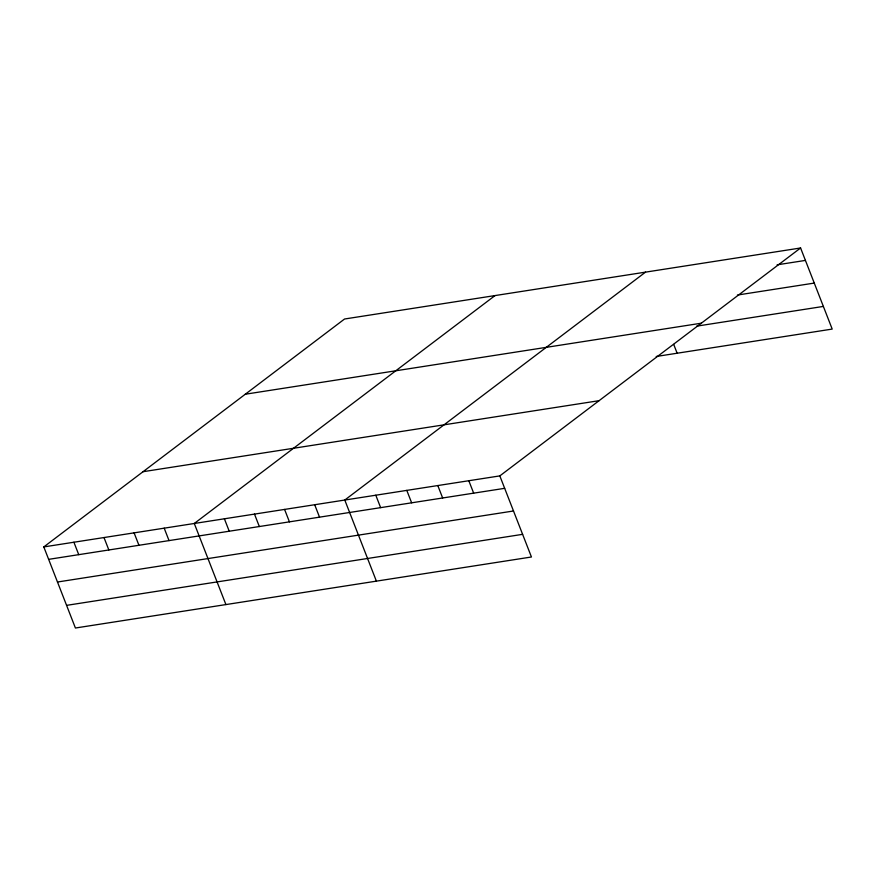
<?xml version="1.0" encoding="UTF-8"?>
<svg xmlns="http://www.w3.org/2000/svg" width="876" height="876" viewBox="0 0 876 876"><rect width="100%" height="100%" fill="white"/><g stroke="black" fill="none" stroke-linecap="round" stroke-linejoin="round"><path stroke-width="1.31" d="M800.587 247.985L499.824 475.898L531.447 556.994L75.413 628.015L43.8 546.92L344.553 319.006L800.587 247.985L832.2 329.08L656.212 356.488M495.039 295.573L194.286 523.476L225.909 604.571M645.535 272.129L344.783 500.043L376.395 581.138M777.111 264.826L805.427 260.413M737.417 295.048L814.264 283.079M245.302 394.222L701.337 323.2M696.628 326.157L823.363 306.425M143.051 471.704L599.075 400.682M43.8 546.92L499.824 475.898M48.651 559.348L504.675 488.326M57.477 582.014L513.511 510.982M66.587 605.36L522.611 534.338M673.71 344.421L677.148 353.225M468.813 480.727L473.664 493.155M437.803 485.556L442.654 497.984M406.793 490.385L411.643 502.813M375.793 495.214L380.633 507.642M314.681 504.729L319.532 517.158M284.58 509.416L289.43 521.855M254.489 514.102L259.329 526.542M224.387 518.789L229.238 531.228M164.195 528.173L169.035 540.601M134.094 532.86L138.945 545.288M103.992 537.546L108.843 549.975M73.902 542.233L78.741 554.661"/></g></svg>
